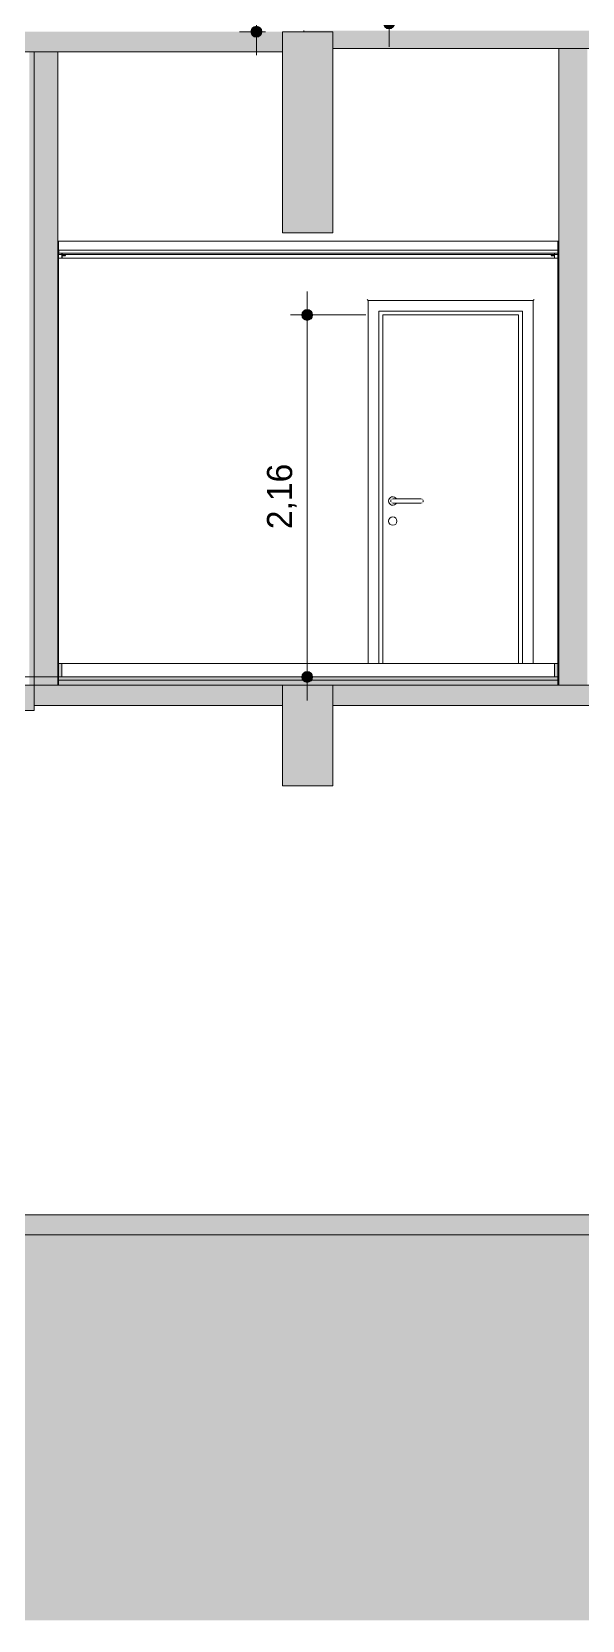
# Model space of a CAD drawing. Header units: metres. Extents: x -96 to 123, y 1 to 648.
# Drawn here: x 66.85 to 70.14, y 586.7 to 596.18 of the extents above; entities that cross this region are included whole.
import ezdxf

# ---------------------------------------------------------------- set-up
doc = ezdxf.new("R2010")
doc.units = ezdxf.units.M
doc.linetypes.add('_Tracejado longo', pattern=[0.014288, 0.009525, -0.004763])
for name, color, linetype, lineweight in [('A-ANNO-DIMS', 7, 'Continuous', 5), ('A-ANNO-DIMS-100', 7, 'Continuous', 5), ('A-CLNG-SUSP', 7, 'Continuous', 5), ('A-DETL', 7, 'Continuous', 5), ('A-DETL-GENF', 7, 'Continuous', 5), ('A-DOOR', 7, 'Continuous', 5), ('A-DOOR-FRAM', 7, 'Continuous', 5), ('A-FLOR-LEVL', 7, 'Continuous', 5), ('A-FLOR-OTLN', 7, 'Continuous', 5), ('A-FLOR-PATT', 7, 'Continuous', 20), ('A-WALL', 7, 'Continuous', 5), ('A-WALL-MBNI', 7, 'Continuous', 5), ('A-WALL-PATT', 7, 'Continuous', 20), ('I-WALL', 7, 'Continuous', 5)]:
    doc.layers.add(name, color=color, linetype=linetype, lineweight=lineweight)
doc.styles.add('Century Gothic', font='GOTHIC.TTF', dxfattribs={"height": 0.15})
doc.dimstyles.new('PAA_-_Cota_com_linha_-_metros', dxfattribs={"dimscale": 0.3048, "dimtxt": 0.156625, "dimasz": 0.853018, "dimexe": 0.328084, "dimexo": 0.328084, "dimgap": 0.131234, "dimtad": 1, "dimrnd": 0.01, "dimzin": 0, "dimdsep": 46, "dimtxsty": 'Century Gothic', "dimblk1": 'DOTSMALL', "dimblk2": 'DOTSMALL', "dimsah": 1, "dimcen": 0.09, "dimdle": 0.459318, "dimazin": 0, "dimtfac": 1, "dimtdec": 4, "dimtix": 1, "dimtmove": 0, "dimatfit": 3, "dimfxl": 1, "dimtvp": 1, "dimtolj": 1, "dimtzin": 0, "dimarcsym": 2})

# ---------------------------------------------------------------- blocks, each defined once
blk = doc.blocks.new('Porta abrir madeira - 90 x 215-2738442-Section 3')
at = {"layer": 'A-DOOR'}
for p, q in [((-30.8102, 594.577), (-30.8162, 594.583)), ((-30.8102, 594.577), (-30.8102, 592.41)), ((-29.8262, 594.577), (-30.8102, 594.577)), ((-30.7462, 592.41), (-30.7462, 594.513)), ((-30.7462, 594.513), (-29.8902, 594.513)), ((-29.8902, 592.41), (-29.8902, 594.513)), ((-29.8202, 594.583), (-29.8262, 594.577)), ((-29.8262, 592.41), (-29.8262, 594.577)), ((-30.5082, 593.392), (-30.6482, 593.392)), ((-30.6482, 593.368), (-30.5082, 593.368))]:
    blk.add_line(p, q, dxfattribs=at)
at = {"layer": 'A-DOOR', "flags": 128}
for points in [[(-30.6482, 593.392), (-30.6488, 593.392), (-30.6494, 593.392), (-30.65, 593.392), (-30.6506, 593.392), (-30.6512, 593.392), (-30.6518, 593.392), (-30.6524, 593.392), (-30.653, 593.392), (-30.6535, 593.392), (-30.6541, 593.392), (-30.6546, 593.392), (-30.6552, 593.392), (-30.6557, 593.392), (-30.6562, 593.392), (-30.6567, 593.392), (-30.6572, 593.392), (-30.6577, 593.392), (-30.6581, 593.392), (-30.6586, 593.392), (-30.659, 593.392), (-30.6594, 593.392), (-30.6598, 593.392), (-30.6602, 593.392), (-30.6605, 593.392), (-30.6609, 593.392), (-30.6612, 593.392), (-30.6615, 593.392), (-30.6617, 593.392), (-30.662, 593.392), (-30.6622, 593.392), (-30.6624, 593.392), (-30.6626, 593.392), (-30.6628, 593.392), (-30.6629, 593.392), (-30.663, 593.392), (-30.6631, 593.392), (-30.6632, 593.392), (-30.6632, 593.392), (-30.6632, 593.392)], [(-30.4932, 593.392), (-30.4933, 593.392), (-30.4933, 593.392), (-30.4934, 593.392), (-30.4934, 593.392), (-30.4935, 593.392), (-30.4937, 593.392), (-30.4938, 593.392), (-30.494, 593.392), (-30.4942, 593.392), (-30.4944, 593.392), (-30.4947, 593.392), (-30.4949, 593.392), (-30.4952, 593.392), (-30.4955, 593.392), (-30.4959, 593.392), (-30.4962, 593.392), (-30.4966, 593.392), (-30.497, 593.392), (-30.4974, 593.392), (-30.4978, 593.392), (-30.4982, 593.392), (-30.4987, 593.392), (-30.4992, 593.392), (-30.4996, 593.392), (-30.5001, 593.392), (-30.5006, 593.392), (-30.5012, 593.392), (-30.5017, 593.392), (-30.5023, 593.392), (-30.5028, 593.392), (-30.5034, 593.392), (-30.5039, 593.392), (-30.5045, 593.392), (-30.5051, 593.392), (-30.5057, 593.392), (-30.5063, 593.392), (-30.5069, 593.392), (-30.5075, 593.392), (-30.5081, 593.392), (-30.5082, 593.392)], [(-30.6632, 593.368), (-30.6632, 593.368), (-30.6632, 593.368), (-30.6631, 593.368), (-30.6631, 593.368), (-30.6629, 593.368), (-30.6628, 593.368), (-30.6627, 593.368), (-30.6625, 593.368), (-30.6623, 593.368), (-30.6621, 593.368), (-30.6618, 593.368), (-30.6615, 593.368), (-30.6613, 593.368), (-30.661, 593.368), (-30.6606, 593.368), (-30.6603, 593.368), (-30.6599, 593.368), (-30.6595, 593.368), (-30.6591, 593.368), (-30.6587, 593.368), (-30.6583, 593.368), (-30.6578, 593.368), (-30.6573, 593.368), (-30.6568, 593.368), (-30.6563, 593.368), (-30.6558, 593.368), (-30.6553, 593.368), (-30.6548, 593.368), (-30.6542, 593.368), (-30.6537, 593.368), (-30.6531, 593.368), (-30.6525, 593.368), (-30.652, 593.368), (-30.6514, 593.368), (-30.6508, 593.368), (-30.6502, 593.368), (-30.6496, 593.368), (-30.649, 593.368), (-30.6484, 593.368), (-30.6482, 593.368)], [(-30.5082, 593.368), (-30.5076, 593.368), (-30.507, 593.368), (-30.5064, 593.368), (-30.5059, 593.368), (-30.5053, 593.368), (-30.5047, 593.368), (-30.5041, 593.368), (-30.5035, 593.368), (-30.503, 593.368), (-30.5024, 593.368), (-30.5019, 593.368), (-30.5013, 593.368), (-30.5008, 593.368), (-30.5003, 593.368), (-30.4998, 593.368), (-30.4993, 593.368), (-30.4988, 593.368), (-30.4984, 593.368), (-30.4979, 593.368), (-30.4975, 593.368), (-30.4971, 593.368), (-30.4967, 593.368), (-30.4963, 593.368), (-30.496, 593.368), (-30.4956, 593.368), (-30.4953, 593.368), (-30.495, 593.368), (-30.4947, 593.368), (-30.4945, 593.368), (-30.4943, 593.368), (-30.4941, 593.368), (-30.4939, 593.368), (-30.4937, 593.368), (-30.4936, 593.368), (-30.4935, 593.368), (-30.4934, 593.368), (-30.4933, 593.368), (-30.4933, 593.368), (-30.4932, 593.368)]]:
    blk.add_lwpolyline(points, dxfattribs=at)
at = {"layer": 'A-DOOR'}
for centre, radius, start, end in [((-30.6632, 593.38), 0.025, 30, 180), ((-30.6632, 593.38), 0.025, 180, 330), ((-30.6632, 593.38), 0.012, 150, 180), ((-30.6632, 593.38), 0.012, 180, 210), ((-30.6632, 593.38), 0.012, 105, 120), ((-30.4932, 593.38), 0.012, 60, 75), ((-30.4932, 593.38), 0.012, 0, 30), ((-30.4932, 593.38), 0.012, 330, 0), ((-30.6632, 593.26), 0.025, 0, 180), ((-30.6632, 593.38), 0.012, 240, 255), ((-30.4932, 593.38), 0.012, 285, 300), ((-30.6632, 593.26), 0.025, 180, 0)]:
    blk.add_arc(centre, radius, start, end, dxfattribs=at)
at = {"layer": 'A-DOOR-FRAM'}
for p, q in [((-30.7232, 592.41), (-30.7232, 594.49)), ((-30.7232, 594.49), (-29.9132, 594.49)), ((-29.9132, 592.41), (-29.9132, 594.49))]:
    blk.add_line(p, q, dxfattribs=at)
blk = doc.blocks.new('LUC-ARQ-001-MOD-EMB_rvt-3-Section 3')
at = {"layer": 'A-FLOR-OTLN', "true_color": 0x808080}
h = blk.add_hatch(color=8, dxfattribs=at)
h.paths.add_polyline_path([(-43.076, 592.13), (-38.866, 592.13), (-38.866, 592.28), (-43.076, 592.28), (-43.076, 592.1327)])
h.paths.add_polyline_path([(-0.328, 592.13), (-0.328, 592.16), (-6.426, 592.16), (-6.426, 592.13)])
h.paths.add_polyline_path([(-6.616, 592.13), (-6.616, 592.16), (-10.826, 592.16), (-10.826, 592.13), (-10.5237, 592.13)])
h.paths.add_polyline_path([(-11.076, 592.13), (-11.076, 592.16), (-13.871, 592.16), (-13.871, 592.13)])
h.paths.add_polyline_path([(-38.616, 592.13), (-35.661, 592.13), (-35.661, 592.28), (-38.616, 592.28), (-38.616, 592.1966)])
h.paths.add_polyline_path([(-14.061, 592.13), (-14.061, 592.16), (-18.371, 592.16), (-18.371, 592.13), (-17.5465, 592.13)])
h.paths.add_polyline_path([(-35.471, 592.13), (-32.801, 592.13), (-32.801, 592.28), (-35.471, 592.28), (-35.471, 592.2417)])
h.paths.add_polyline_path([(-21.6332, 592.13), (-21.6332, 592.16), (-23.026, 592.16), (-23.026, 592.13), (-22.8137, 592.13)])
h = blk.add_hatch(color=8, dxfattribs=at)
h.paths.add_polyline_path([(-32.801, 592.16), (-31.321, 592.16), (-31.321, 592.28), (-32.801, 592.28), (-32.801, 592.2626)])
h.paths.add_polyline_path([(-31.021, 592.16), (-27.875, 592.16), (-27.875, 592.28), (-31.021, 592.28), (-31.021, 592.2034)])
blk.add_hatch(color=8, dxfattribs=at).paths.add_polyline_path([(-24.5694, 589), (-0.016, 589), (-0.016, 589.12), (-50.016, 589.12), (-50.016, 589), (-26.3251, 589)])
at = {"layer": 'A-FLOR-PATT', "lineweight": 5, "true_color": 0x808080}
h = blk.add_hatch(color=8, dxfattribs=at)
h.paths.add_polyline_path([(-29.8365, 592.31), (-29.6782, 592.31), (-29.6782, 592.33), (-32.656, 592.33), (-32.656, 592.31), (-29.8632, 592.31)])
h.paths.add_polyline_path([(-18.6182, 592.31), (-18.6132, 592.31), (-18.6132, 592.33), (-21.4932, 592.33), (-21.4932, 592.31), (-18.6438, 592.31)])
h = blk.add_hatch(color=8, dxfattribs=at)
h.paths.add_polyline_path([(-30.7144, 592.28), (-29.6782, 592.28), (-29.6782, 592.31), (-32.656, 592.31), (-32.656, 592.28), (-30.7332, 592.28)])
h.paths.add_polyline_path([(-18.7133, 592.28), (-18.6132, 592.28), (-18.6132, 592.31), (-21.4932, 592.31), (-21.4932, 592.28), (-18.8633, 592.28)])
at = {"layer": 'A-WALL', "true_color": 0xffbb77}
for points in [[(-32.801, 592.28), (-32.801, 596.06), (-32.831, 596.06), (-32.831, 592.28)], [(-29.5332, 592.28), (-29.5032, 592.28), (-29.5032, 596.08), (-29.5332, 596.08), (-29.5332, 592.5111)]]:
    blk.add_hatch(color=31, dxfattribs=at).paths.add_polyline_path(points)
h = blk.add_hatch(color=31, dxfattribs=at)
h.paths.add_polyline_path([(-32.656, 592.28), (-32.656, 594.83), (-32.661, 594.83), (-32.661, 592.28)])
h.paths.add_polyline_path([(-32.656, 594.85), (-32.656, 594.93), (-32.661, 594.93), (-32.6608, 594.85)])
h = blk.add_hatch(color=31, dxfattribs=at)
h.paths.add_polyline_path([(-29.6732, 592.28), (-29.6732, 594.83), (-29.6782, 594.83), (-29.6782, 592.28)])
h.paths.add_polyline_path([(-29.6732, 594.85), (-29.6732, 594.93), (-29.6782, 594.93), (-29.6781, 594.85)])
at = {"layer": 'A-WALL-PATT', "lineweight": 5, "true_color": 0xffbb77}
for points in [[(-32.711, 592.28), (-32.661, 592.2812), (-32.661, 596.06), (-32.801, 596.06), (-32.801, 592.28)], [(-29.6171, 592.28), (-29.5332, 592.28), (-29.5332, 596.08), (-29.6732, 596.08), (-29.6732, 592.28)]]:
    blk.add_hatch(color=31, dxfattribs=at).paths.add_polyline_path(points)
h = blk.add_hatch(color=31, dxfattribs=at)
h.paths.add_polyline_path([(-20.5562, 594.85), (-20.5572, 594.859), (-20.5762, 594.859), (-20.5762, 594.858), (-20.5572, 594.858), (-20.5566, 594.85)])
h.paths.add_polyline_path([(-32.6354, 594.85), (-32.635, 594.85), (-32.636, 594.859), (-32.655, 594.859), (-32.655, 594.858), (-32.636, 594.858), (-32.636, 594.85)])
h.paths.add_polyline_path([(-18.6382, 594.85), (-18.6382, 594.858), (-18.6182, 594.859), (-18.6192, 594.859), (-18.6392, 594.858), (-18.6388, 594.85)])
h.paths.add_polyline_path([(-29.6988, 594.85), (-29.6982, 594.85), (-29.6982, 594.858), (-29.6782, 594.8591), (-29.6792, 594.859), (-29.6992, 594.8579), (-29.6992, 594.85)])
h = blk.add_hatch(color=31, dxfattribs=at)
h.paths.add_polyline_path([(-18.6182, 592.33), (-18.6182, 592.41), (-18.6382, 592.41), (-18.6382, 592.33)])
h.paths.add_polyline_path([(-32.636, 592.33), (-32.636, 592.41), (-32.656, 592.41), (-32.656, 592.33)])
h.paths.add_polyline_path([(-29.6782, 592.33), (-29.6782, 592.41), (-29.6982, 592.41), (-29.6982, 592.33)])
h.paths.add_polyline_path([(-20.5572, 592.33), (-20.5572, 592.41), (-20.5772, 592.4097), (-20.5772, 592.33), (-20.5722, 592.33)])
at = {"layer": 'A-CLNG-SUSP', "color": 8, "true_color": 0x808080}
for p, q in [((-29.6732, 594.85), (-32.661, 594.85)), ((-32.661, 594.85), (-32.661, 594.83)), ((-32.661, 594.83), (-29.6732, 594.83)), ((-29.6732, 594.83), (-29.6732, 594.85))]:
    blk.add_line(p, q, dxfattribs=at)
at = {"layer": 'A-FLOR-OTLN', "lineweight": 20}
for p, q in [((-32.801, 592.28), (-35.471, 592.28)), ((-31.321, 592.28), (-32.801, 592.28)), ((-32.801, 592.28), (-32.801, 592.16)), ((-32.801, 592.13), (-32.801, 592.28)), ((-32.661, 592.28), (-32.656, 592.28)), ((-32.656, 592.33), (-32.656, 592.31)), ((-32.656, 592.31), (-32.656, 592.28)), ((-27.875, 592.28), (-31.021, 592.28)), ((-29.6782, 592.31), (-29.6782, 592.33)), ((-29.6782, 592.28), (-29.6782, 592.31)), ((-29.6782, 592.28), (-29.6732, 592.28)), ((-32.801, 592.16), (-31.321, 592.16)), ((-31.021, 592.16), (-27.875, 592.16)), ((-35.471, 592.13), (-32.801, 592.13)), ((-0.016, 589.12), (-50.016, 589.12))]:
    blk.add_line(p, q, dxfattribs=at)
at = {"layer": 'A-FLOR-OTLN', "color": 8, "true_color": 0x808080}
blk.add_line((-29.6782, 592.33), (-32.656, 592.33), dxfattribs=at)
at = {"layer": 'A-FLOR-OTLN'}
for p, q in [((-29.6782, 592.31), (-32.656, 592.31)), ((-32.656, 592.28), (-31.321, 592.28)), ((-31.021, 592.28), (-29.6782, 592.28))]:
    blk.add_line(p, q, dxfattribs=at)
at = {"layer": 'A-WALL', "color": 8, "true_color": 0x808080}
for p, q in [((-32.801, 592.28), (-32.801, 596.06)), ((-32.831, 592.28), (-32.801, 592.28))]:
    blk.add_line(p, q, dxfattribs=at)
at = {"layer": 'A-WALL', "lineweight": 20}
for p, q in [((-29.6732, 596.08), (-29.6732, 592.28)), ((-32.656, 594.93), (-32.661, 594.93)), ((-32.661, 594.93), (-32.661, 592.33)), ((-32.656, 592.33), (-32.656, 594.93)), ((-29.6782, 594.93), (-29.6782, 592.33)), ((-29.6732, 594.93), (-29.6782, 594.93)), ((-29.6732, 592.33), (-29.6732, 594.93)), ((-32.655, 594.877), (-32.656, 594.877)), ((-32.656, 594.877), (-32.656, 594.858)), ((-32.656, 594.858), (-32.636, 594.858)), ((-32.655, 594.859), (-32.655, 594.877)), ((-32.635, 594.859), (-32.655, 594.859)), ((-32.636, 594.858), (-32.636, 594.843)), ((-32.636, 594.843), (-32.636, 594.83)), ((-32.636, 594.83), (-32.635, 594.83)), ((-32.635, 594.844), (-32.635, 594.859)), ((-32.615, 594.844), (-32.635, 594.844)), ((-32.635, 594.83), (-32.635, 594.843)), ((-32.635, 594.843), (-32.615, 594.843)), ((-32.615, 594.843), (-32.615, 594.844)), ((-29.6992, 594.844), (-29.7192, 594.844)), ((-29.7192, 594.844), (-29.7192, 594.843)), ((-29.7192, 594.843), (-29.6992, 594.843)), ((-29.6792, 594.859), (-29.6992, 594.859)), ((-29.6992, 594.859), (-29.6992, 594.844)), ((-29.6992, 594.843), (-29.6992, 594.83)), ((-29.6992, 594.83), (-29.6982, 594.83)), ((-29.6982, 594.843), (-29.6982, 594.858)), ((-29.6982, 594.858), (-29.6782, 594.858)), ((-29.6982, 594.83), (-29.6982, 594.843)), ((-29.6792, 594.877), (-29.6792, 594.859)), ((-29.6782, 594.877), (-29.6792, 594.877)), ((-29.6782, 594.858), (-29.6782, 594.877)), ((-32.636, 592.41), (-32.656, 592.41)), ((-32.656, 592.41), (-32.656, 592.33)), ((-32.636, 592.33), (-32.636, 592.41)), ((-29.6982, 592.41), (-29.6982, 592.33)), ((-29.6782, 592.41), (-29.6982, 592.41)), ((-29.6782, 592.33), (-29.6782, 592.41)), ((-32.661, 592.33), (-32.661, 592.31)), ((-32.661, 592.31), (-32.661, 592.28)), ((-32.656, 592.31), (-32.656, 592.33)), ((-32.656, 592.33), (-32.636, 592.33)), ((-32.656, 592.28), (-32.656, 592.31)), ((-29.6982, 592.33), (-29.6782, 592.33)), ((-29.6782, 592.33), (-29.6782, 592.31)), ((-29.6782, 592.31), (-29.6782, 592.28)), ((-29.6732, 592.31), (-29.6732, 592.33)), ((-29.6732, 592.28), (-29.6732, 592.31)), ((-29.6732, 592.28), (-29.5332, 592.28))]:
    blk.add_line(p, q, dxfattribs=at)
at = {"layer": 'A-WALL'}
blk.add_line((-29.6782, 594.93), (-32.656, 594.93), dxfattribs=at)
at = {"layer": 'A-WALL-MBNI'}
for p, q in [((-29.6792, 594.877), (-32.655, 594.877)), ((-29.6992, 594.859), (-32.635, 594.859)), ((-29.6982, 592.41), (-32.636, 592.41))]:
    blk.add_line(p, q, dxfattribs=at)
at = {"layer": 'I-WALL', "lineweight": 20}
for p, q in [((-32.801, 596.06), (-32.801, 592.28)), ((-32.661, 592.28), (-32.661, 596.06)), ((-32.801, 592.28), (-32.661, 592.28))]:
    blk.add_line(p, q, dxfattribs=at)
at = {"layer": 'A-DOOR', "color": 253, "lineweight": 5, "true_color": 0x999999}
blk.add_blockref('Porta abrir madeira - 90 x 215-2738442-Section 3', (0, 0), dxfattribs=at)
blk = doc.blocks.new('DIMBLOCK67-Section 3')
at = {"layer": 'A-ANNO-DIMS-100', "true_color": 0x800000}
h = blk.add_hatch(color=16, dxfattribs=at)
edge = h.paths.add_edge_path()
edge.add_arc((68.1924, 598.31), 0.0325, 0, 360)
h = blk.add_hatch(color=16, dxfattribs=at)
edge = h.paths.add_edge_path()
edge.add_arc((68.1924, 596.18), 0.0325, 0, 360)
at = {"layer": 'A-ANNO-DIMS-100', "color": 16, "true_color": 0x800000}
for p, q in [((68.1924, 596.04), (68.1924, 598.45)), ((68.1924, 598.31), (67.6945, 598.31)), ((68.1924, 598.31), (68.2924, 598.31)), ((68.1924, 596.18), (68.0924, 596.18)), ((68.1924, 596.18), (68.2464, 596.18))]:
    blk.add_line(p, q, dxfattribs=at)
for centre in [(68.1924, 598.31), (68.1924, 596.18)]:
    blk.add_circle(centre, 0.0325, dxfattribs=at)
at = {"layer": 'A-ANNO-DIMS-100', "color": 0, "insert": (67.9526, 597.0469), "char_height": 0.15, "width": 0.475501, "attachment_point": 1, "rotation": 90, "line_spacing_factor": 0.984502, "style": 'Century Gothic'}
blk.add_mtext('2,13', dxfattribs=at)
blk = doc.blocks.new('_DotSmall')
at = {"color": 0, "linetype": 'ByBlock', "const_width": 0.5}
blk.add_lwpolyline([(-0.0625, 0, 1), (0.0625, 0, 1)], format="xyb", close=True, dxfattribs=at)
blk = doc.blocks.new('DIMBLOCK72-Section 3')
at = {"layer": 'A-ANNO-DIMS-100', "true_color": 0x800000}
h = blk.add_hatch(color=16, dxfattribs=at)
edge = h.paths.add_edge_path()
edge.add_arc((68.4953, 594.49), 0.0325, 0, 360)
h = blk.add_hatch(color=16, dxfattribs=at)
edge = h.paths.add_edge_path()
edge.add_arc((68.4953, 592.33), 0.0325, 0, 360)
at = {"layer": 'A-ANNO-DIMS-100', "color": 16, "true_color": 0x800000}
for p, q in [((68.4953, 592.19), (68.4953, 594.63)), ((68.4953, 594.49), (68.3953, 594.49)), ((68.4953, 594.49), (68.8455, 594.49)), ((68.4953, 592.33), (68.3953, 592.33)), ((68.4953, 592.33), (68.7525, 592.33))]:
    blk.add_line(p, q, dxfattribs=at)
for centre in [(68.4953, 594.49), (68.4953, 592.33)]:
    blk.add_circle(centre, 0.0325, dxfattribs=at)
at = {"layer": 'A-ANNO-DIMS-100', "color": 0, "insert": (68.2556, 593.2119), "char_height": 0.15, "width": 0.475501, "attachment_point": 1, "rotation": 90, "line_spacing_factor": 0.984502, "style": 'Century Gothic'}
blk.add_mtext('2,16', dxfattribs=at)
blk = doc.blocks.new('DIMBLOCK78-Section 3')
at = {"layer": 'A-ANNO-DIMS-100', "true_color": 0x800000}
h = blk.add_hatch(color=16, dxfattribs=at)
edge = h.paths.add_edge_path()
edge.add_arc((68.9838, 598.73), 0.0325, 0, 360)
h = blk.add_hatch(color=16, dxfattribs=at)
edge = h.paths.add_edge_path()
edge.add_arc((68.9838, 596.23), 0.0325, 0, 360)
at = {"layer": 'A-ANNO-DIMS-100', "color": 16, "true_color": 0x800000}
for p, q in [((68.9838, 596.09), (68.9838, 598.87)), ((68.9838, 598.73), (68.8838, 598.73)), ((68.9838, 598.73), (69.0379, 598.73)), ((68.9838, 596.23), (68.8838, 596.23)), ((68.9838, 596.23), (69.0379, 596.23))]:
    blk.add_line(p, q, dxfattribs=at)
for centre in [(68.9838, 598.73), (68.9838, 596.23)]:
    blk.add_circle(centre, 0.0325, dxfattribs=at)
at = {"layer": 'A-ANNO-DIMS-100', "color": 0, "insert": (68.7441, 597.2819), "char_height": 0.15, "width": 0.475501, "attachment_point": 1, "rotation": 90, "line_spacing_factor": 0.984502, "style": 'Century Gothic'}
blk.add_mtext('2,50', dxfattribs=at)

msp = doc.modelspace()

# ---------------------------------------------------------------- hatches: boundary and pattern name
at = {"layer": 'A-DETL-GENF', "true_color": 0x808080}
h = msp.add_hatch(color=8, dxfattribs=at)
h.paths.add_polyline_path([(99.3415, 591), (99.6528, 591), (99.6528, 592.28), (99.3408, 592.28), (99.3408, 591)])
h.paths.add_polyline_path([(49.8768, 591.2), (49.9648, 591.2), (49.9647, 592.28), (49.6528, 592.28), (49.6528, 591.2), (49.8428, 591.2)])
h.paths.add_polyline_path([(56.5392, 591.68), (56.5928, 591.68), (56.5928, 592.28), (56.4028, 592.28), (56.4028, 591.68), (56.4449, 591.68)])
h.paths.add_polyline_path([(61.0528, 591.68), (61.0528, 592.28), (60.8028, 592.28), (60.8028, 591.68)])
h.paths.add_polyline_path([(64.1978, 591.68), (64.1978, 592.28), (64.0078, 592.28), (64.0078, 591.68)])
h.paths.add_polyline_path([(68.6478, 591.68), (68.6478, 592.28), (68.3478, 592.28), (68.3478, 591.68)])
h.paths.add_polyline_path([(76.4528, 591.68), (76.6428, 591.68), (76.6428, 592.28), (76.4528, 592.2796), (76.4528, 591.7657)])
h.paths.add_polyline_path([(80.9978, 591.68), (81.2978, 591.68), (81.2978, 592.28), (80.9978, 592.28), (80.9978, 591.758)])
h.paths.add_polyline_path([(78.9528, 591.68), (79.1428, 591.68), (79.1428, 592.28), (78.9528, 592.28), (78.9528, 592.0524)])
h.paths.add_polyline_path([(85.7978, 591.68), (85.7978, 592.28), (85.6078, 592.28), (85.6078, 591.68)])
h.paths.add_polyline_path([(88.5928, 591.68), (88.8428, 591.68), (88.8428, 592.28), (88.5928, 592.28), (88.5928, 592.0206)])
h.paths.add_polyline_path([(93.2428, 591.68), (93.2428, 592.28), (93.0528, 592.28), (93.0528, 591.68)])
h.paths.add_polyline_path([(76.6356, 594.88), (76.6428, 594.88), (76.6428, 596.18), (76.4528, 596.1796), (76.4528, 594.88), (76.6006, 594.88)])
h.paths.add_polyline_path([(64.1778, 594.98), (64.1978, 594.98), (64.1978, 596.18), (63.8478, 596.18), (63.8478, 594.98), (64.1261, 594.98)])
h.paths.add_polyline_path([(68.5154, 594.98), (68.6478, 594.98), (68.6478, 596.18), (68.3478, 596.18), (68.3478, 594.98), (68.3562, 594.98)])
h.paths.add_polyline_path([(81.2978, 594.98), (81.2978, 596.18), (80.9978, 596.18), (80.9986, 594.98), (81.2755, 594.98)])
h.paths.add_polyline_path([(85.7978, 594.98), (85.7978, 596.18), (85.4478, 596.18), (85.4478, 594.98), (85.6337, 594.98)])
h.paths.add_polyline_path([(88.5913, 595.18), (88.8428, 595.18), (88.8428, 596.18), (88.5913, 596.18), (88.5913, 595.244)])
h.paths.add_polyline_path([(79.0497, 595.18), (79.1428, 595.18), (79.1428, 596.18), (78.9544, 596.18), (78.9544, 595.18), (79.0215, 595.18)])
h.paths.add_polyline_path([(70.7101, 595.18), (70.8928, 595.18), (70.8928, 596.08), (70.7028, 596.08), (70.7028, 595.18)])
h.paths.add_polyline_path([(61.0528, 595.18), (61.0528, 596.18), (60.8028, 596.18), (60.8028, 595.18)])
h.paths.add_polyline_path([(93.2428, 595.58), (93.2428, 596.3), (93.0528, 596.3), (93.0528, 595.58), (93.2353, 595.58)])
h.paths.add_polyline_path([(56.4028, 595.58), (56.5928, 595.58), (56.5928, 596.18), (56.4028, 596.18), (56.4028, 595.7409)])
h = msp.add_hatch(color=8, dxfattribs=at)
h.paths.add_polyline_path([(59.6045, 596.06), (60.8028, 596.06), (60.8028, 596.18), (61.0528, 596.18), (61.0536, 596.06), (63.8478, 596.06), (63.8478, 596.18), (56.5928, 596.18), (56.5928, 596.06), (59.5174, 596.06)])
h.paths.add_polyline_path([(68.3478, 596.06), (68.3478, 596.18), (64.1978, 596.1795), (64.1978, 596.06), (68.296, 596.06)])
msp.add_hatch(color=8, dxfattribs=at).paths.add_polyline_path([(70.1655, 596.08), (73.2355, 596.08), (73.2354, 596.1868), (68.4755, 596.1868), (68.4755, 596.18), (68.6478, 596.18), (68.6478, 596.08), (70.1355, 596.08)])
at = {"layer": 'A-DETL-GENF', "true_color": 0x804040}
h = msp.add_hatch(dxfattribs=at)
h.set_pattern_fill('FP_37', color=17, style=0, pattern_type=2)
h.set_pattern_definition([(0, (75.09874, 320.824), (0.635, 0.635), [0.635, -0.635]), (0, (75.09874, 321.063), (0.635, 0.635), [0.635, -0.635]), (0, (75.09874, 321.301), (0.635, 0.635), [0.635, -0.635]), (90, (75.17774, 321.38), (-0.635, 0.635), [0.635, -0.635]), (90, (75.41674, 321.38), (-0.635, 0.635), [0.635, -0.635]), (90, (75.65474, 321.38), (-0.635, 0.635), [0.635, -0.635])])
h.paths.add_polyline_path([(99.3528, 586.7012), (102.7528, 586.7012), (102.7528, 592.28), (99.6528, 592.28), (99.6528, 589), (49.6528, 589), (49.6528, 592.28), (47.7528, 592.28), (47.7528, 586.7012), (99.3228, 586.7012)])

# ---------------------------------------------------------------- linework, layer by layer
at = {"layer": 'A-DETL'}
for p, q in [((68.3478, 596.18), (68.3478, 594.98)), ((68.6478, 596.18), (68.3478, 596.18)), ((68.6478, 594.98), (68.6478, 596.18)), ((68.3478, 594.98), (68.6478, 594.98)), ((63.1287, 592.33), (69.9955, 592.33)), ((68.3478, 592.28), (68.3478, 591.68)), ((68.6478, 592.28), (68.3478, 592.28)), ((68.6478, 591.68), (68.6478, 592.28)), ((68.3478, 591.68), (68.6478, 591.68)), ((99.6528, 589), (49.6528, 589))]:
    msp.add_line(p, q, dxfattribs=at)
at = {"layer": 'A-DETL', "lineweight": 9}
for p, q in [((68.4755, 596.1868), (68.4755, 596.18)), ((64.1978, 596.06), (68.3478, 596.06)), ((68.6478, 596.08), (70.7028, 596.08))]:
    msp.add_line(p, q, dxfattribs=at)
at = {"layer": 'A-FLOR-LEVL', "color": 8, "linetype": '_Tracejado longo', "true_color": 0x808080}
msp.add_line((52.9697, 592.28), (103.4161, 592.28), dxfattribs=at)

# ---------------------------------------------------------------- block references
at = {"lineweight": 5}
msp.add_blockref('LUC-ARQ-001-MOD-EMB_rvt-3-Section 3', (99.6687, 0), dxfattribs=at)

# ---------------------------------------------------------------- dimensions: what is measured, and where the dimension line sits
at = {"layer": 'A-ANNO-DIMS', "color": 16, "true_color": 0x800000}
for base, p1, p2, override, picture, middle in [((68.9838, 598.73), (68.9379, 596.23), (68.9379, 598.73), {"dimpost": '<>', "dimfxl": 2.5}, 'DIMBLOCK78-Section 3', (68.865, 597.48)), ((68.1924, 598.31), (68.1464, 596.18), (67.5945, 598.31), {"dimpost": '<>', "dimfxl": 2.200338}, 'DIMBLOCK67-Section 3', (68.0736, 597.245)), ((68.4953, 594.49), (68.8525, 592.33), (68.9455, 594.49), {"dimpost": '<>', "dimfxl": 2.162001}, 'DIMBLOCK72-Section 3', (68.3766, 593.41))]:
    dim = msp.add_linear_dim(base=base, p1=p1, p2=p2, angle=90, dimstyle='PAA_-_Cota_com_linha_-_metros', override=override, dxfattribs=at)
    dim.commit()
    dim.dimension.update_dxf_attribs({"geometry": picture, "text_midpoint": middle})

doc.saveas('drawing.dxf')
